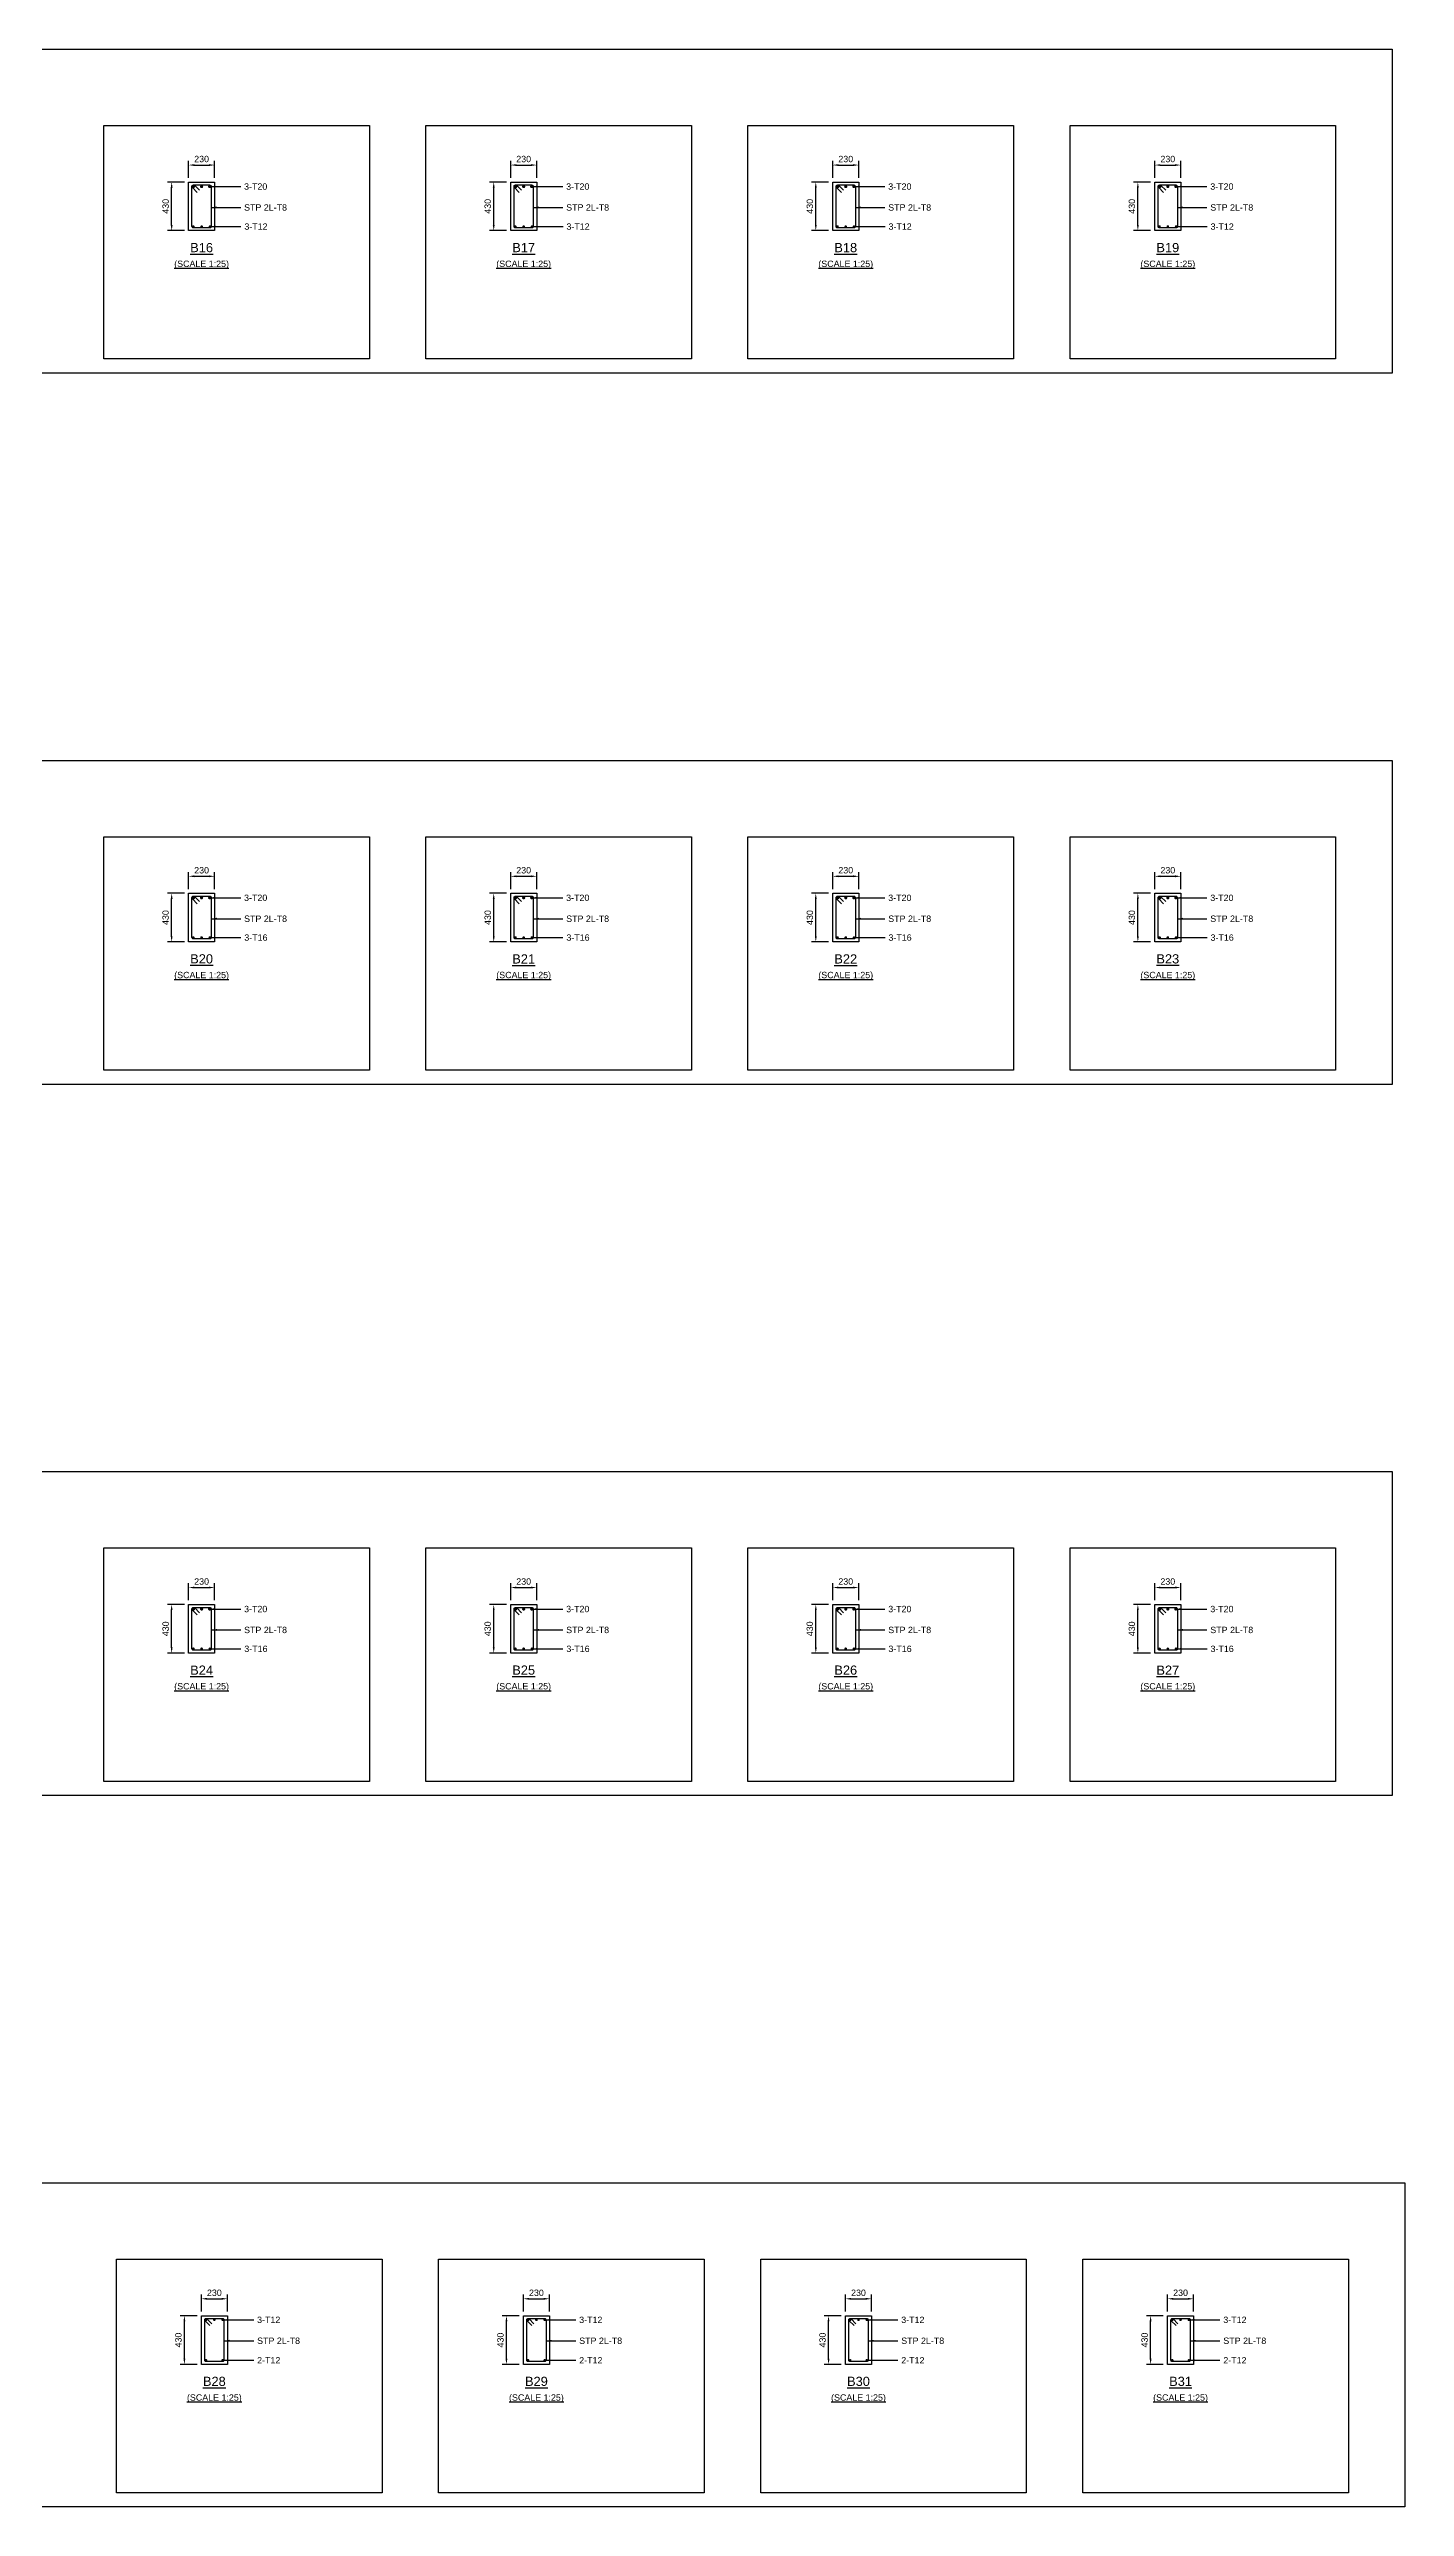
# Model space of a CAD drawing. Header units: inches. Extents: x -2000 to 93976, y -209440 to 3300.
# Drawn here: x 45988 to 93976, y -209440 to -122500 of the extents above; entities that cross this region are included whole.
import ezdxf
from ezdxf.enums import TextEntityAlignment as Align

# ---------------------------------------------------------------- set-up
doc = ezdxf.new("R2010")
doc.units = ezdxf.units.IN
doc.header["$LTSCALE"] = 1000
doc.header["$MEASUREMENT"] = 0
for name, color, linetype in [('Concrete Line', 2, 'Continuous'), ('Dimension', 31, 'Continuous'), ('Labels', 4, 'Continuous'), ('Link', 225, 'Continuous'), ('Reinforcement', 4, 'Continuous'), ('Schedule Border', 60, 'Continuous'), ('Text', 31, 'Continuous')]:
    doc.layers.add(name, color=color, linetype=linetype)
doc.styles.add('SC-SansSerif', font='SansSerif')
doc.dimstyles.new('SCBBSDimStyl', dxfattribs={"dimtxt": 225, "dimasz": 200, "dimexe": 150, "dimexo": 150, "dimgap": 100, "dimtad": 1, "dimtoh": 1, "dimdec": 0, "dimzin": 0, "dimdsep": 46, "dimtxsty": 'SC-SansSerif', "dimcen": 0.09, "dimclrd": 8, "dimclre": 8, "dimclrt": 31, "dimadec": 0, "dimazin": 0, "dimtfac": 1, "dimtdec": 0, "dimtix": 1, "dimtofl": 0, "dimtmove": 0, "dimatfit": 3, "dimfxl": 1, "dimtolj": 1, "dimtzin": 0, "dimarcsym": 0})

# ---------------------------------------------------------------- blocks, each defined once
blk = doc.blocks.new('*D105')
at = {"color": 8, "linetype": 'ByBlock', "lineweight": -2}
for p, q in [((50925, -127050), (50925, -126450)), ((51125, -126600), (51645, -126600)), ((51845, -127050), (51845, -126450))]:
    blk.add_line(p, q, dxfattribs=at)
at = {"color": 8}
for points in [[(50925, -126600), (51125, -126567), (51125, -126633)], [(51845, -126600), (51645, -126633), (51645, -126567)]]:
    blk.add_solid(points, dxfattribs=at)
at = {"layer": 'DEFPOINTS', "color": 31}
for p in [(50925, -126600), (50925, -127200), (51845, -127200)]:
    blk.add_point(p, dxfattribs=at)
at = {"color": 31, "insert": (51385, -126388), "char_height": 225, "attachment_point": 5, "style": 'SC-SansSerif'}
blk.add_mtext('\\A1;230', dxfattribs=at)
blk = doc.blocks.new('*D106')
at = {"color": 8, "linetype": 'ByBlock', "lineweight": -2}
for p, q in [((50775, -127200), (50175, -127200)), ((50325, -128720), (50325, -127400)), ((50775, -128920), (50175, -128920))]:
    blk.add_line(p, q, dxfattribs=at)
at = {"color": 8}
for points in [[(50325, -127200), (50358, -127400), (50292, -127400)], [(50325, -128920), (50292, -128720), (50358, -128720)]]:
    blk.add_solid(points, dxfattribs=at)
at = {"layer": 'DEFPOINTS', "color": 31}
for p in [(50925, -127200), (50325, -128920), (50925, -128920)]:
    blk.add_point(p, dxfattribs=at)
at = {"color": 31, "insert": (50113, -128060), "char_height": 225, "attachment_point": 5, "rotation": 90, "style": 'SC-SansSerif'}
blk.add_mtext('\\A1;430', dxfattribs=at)
blk = doc.blocks.new('*D107')
at = {"color": 8, "linetype": 'ByBlock', "lineweight": -2}
for p, q in [((62325, -127050), (62325, -126450)), ((62525, -126600), (63045, -126600)), ((63245, -127050), (63245, -126450))]:
    blk.add_line(p, q, dxfattribs=at)
at = {"color": 8}
for points in [[(62325, -126600), (62525, -126567), (62525, -126633)], [(63245, -126600), (63045, -126633), (63045, -126567)]]:
    blk.add_solid(points, dxfattribs=at)
at = {"layer": 'DEFPOINTS', "color": 31}
for p in [(62325, -126600), (62325, -127200), (63245, -127200)]:
    blk.add_point(p, dxfattribs=at)
at = {"color": 31, "insert": (62785, -126388), "char_height": 225, "attachment_point": 5, "style": 'SC-SansSerif'}
blk.add_mtext('\\A1;230', dxfattribs=at)
blk = doc.blocks.new('*D108')
at = {"color": 8, "linetype": 'ByBlock', "lineweight": -2}
for p, q in [((62175, -127200), (61575, -127200)), ((61725, -128720), (61725, -127400)), ((62175, -128920), (61575, -128920))]:
    blk.add_line(p, q, dxfattribs=at)
at = {"color": 8}
for points in [[(61725, -127200), (61758, -127400), (61692, -127400)], [(61725, -128920), (61692, -128720), (61758, -128720)]]:
    blk.add_solid(points, dxfattribs=at)
at = {"layer": 'DEFPOINTS', "color": 31}
for p in [(62325, -127200), (61725, -128920), (62325, -128920)]:
    blk.add_point(p, dxfattribs=at)
at = {"color": 31, "insert": (61513, -128060), "char_height": 225, "attachment_point": 5, "rotation": 90, "style": 'SC-SansSerif'}
blk.add_mtext('\\A1;430', dxfattribs=at)
blk = doc.blocks.new('*D109')
at = {"color": 8, "linetype": 'ByBlock', "lineweight": -2}
for p, q in [((73725, -127050), (73725, -126450)), ((73925, -126600), (74445, -126600)), ((74645, -127050), (74645, -126450))]:
    blk.add_line(p, q, dxfattribs=at)
at = {"color": 8}
for points in [[(73725, -126600), (73925, -126567), (73925, -126633)], [(74645, -126600), (74445, -126633), (74445, -126567)]]:
    blk.add_solid(points, dxfattribs=at)
at = {"layer": 'DEFPOINTS', "color": 31}
for p in [(73725, -126600), (73725, -127200), (74645, -127200)]:
    blk.add_point(p, dxfattribs=at)
at = {"color": 31, "insert": (74185, -126388), "char_height": 225, "attachment_point": 5, "style": 'SC-SansSerif'}
blk.add_mtext('\\A1;230', dxfattribs=at)
blk = doc.blocks.new('*D110')
at = {"color": 8, "linetype": 'ByBlock', "lineweight": -2}
for p, q in [((73575, -127200), (72975, -127200)), ((73125, -128720), (73125, -127400)), ((73575, -128920), (72975, -128920))]:
    blk.add_line(p, q, dxfattribs=at)
at = {"color": 8}
for points in [[(73125, -127200), (73158, -127400), (73092, -127400)], [(73125, -128920), (73092, -128720), (73158, -128720)]]:
    blk.add_solid(points, dxfattribs=at)
at = {"layer": 'DEFPOINTS', "color": 31}
for p in [(73725, -127200), (73125, -128920), (73725, -128920)]:
    blk.add_point(p, dxfattribs=at)
at = {"color": 31, "insert": (72913, -128060), "char_height": 225, "attachment_point": 5, "rotation": 90, "style": 'SC-SansSerif'}
blk.add_mtext('\\A1;430', dxfattribs=at)
blk = doc.blocks.new('*D111')
at = {"color": 8, "linetype": 'ByBlock', "lineweight": -2}
for p, q in [((85125, -127050), (85125, -126450)), ((85325, -126600), (85845, -126600)), ((86045, -127050), (86045, -126450))]:
    blk.add_line(p, q, dxfattribs=at)
at = {"color": 8}
for points in [[(85125, -126600), (85325, -126567), (85325, -126633)], [(86045, -126600), (85845, -126633), (85845, -126567)]]:
    blk.add_solid(points, dxfattribs=at)
at = {"layer": 'DEFPOINTS', "color": 31}
for p in [(85125, -126600), (85125, -127200), (86045, -127200)]:
    blk.add_point(p, dxfattribs=at)
at = {"color": 31, "insert": (85585, -126388), "char_height": 225, "attachment_point": 5, "style": 'SC-SansSerif'}
blk.add_mtext('\\A1;230', dxfattribs=at)
blk = doc.blocks.new('*D112')
at = {"color": 8, "linetype": 'ByBlock', "lineweight": -2}
for p, q in [((84975, -127200), (84375, -127200)), ((84525, -128720), (84525, -127400)), ((84975, -128920), (84375, -128920))]:
    blk.add_line(p, q, dxfattribs=at)
at = {"color": 8}
for points in [[(84525, -127200), (84558, -127400), (84492, -127400)], [(84525, -128920), (84492, -128720), (84558, -128720)]]:
    blk.add_solid(points, dxfattribs=at)
at = {"layer": 'DEFPOINTS', "color": 31}
for p in [(85125, -127200), (84525, -128920), (85125, -128920)]:
    blk.add_point(p, dxfattribs=at)
at = {"color": 31, "insert": (84313, -128060), "char_height": 225, "attachment_point": 5, "rotation": 90, "style": 'SC-SansSerif'}
blk.add_mtext('\\A1;430', dxfattribs=at)
blk = doc.blocks.new('*D129')
at = {"color": 8, "linetype": 'ByBlock', "lineweight": -2}
for p, q in [((50925, -152210), (50925, -151610)), ((51125, -151760), (51645, -151760)), ((51845, -152210), (51845, -151610))]:
    blk.add_line(p, q, dxfattribs=at)
at = {"color": 8}
for points in [[(50925, -151760), (51125, -151727), (51125, -151793)], [(51845, -151760), (51645, -151793), (51645, -151727)]]:
    blk.add_solid(points, dxfattribs=at)
at = {"layer": 'DEFPOINTS', "color": 31}
for p in [(50925, -151760), (50925, -152360), (51845, -152360)]:
    blk.add_point(p, dxfattribs=at)
at = {"color": 31, "insert": (51385, -151548), "char_height": 225, "attachment_point": 5, "style": 'SC-SansSerif'}
blk.add_mtext('\\A1;230', dxfattribs=at)
blk = doc.blocks.new('*D130')
at = {"color": 8, "linetype": 'ByBlock', "lineweight": -2}
for p, q in [((50775, -152360), (50175, -152360)), ((50325, -153880), (50325, -152560)), ((50775, -154080), (50175, -154080))]:
    blk.add_line(p, q, dxfattribs=at)
at = {"color": 8}
for points in [[(50325, -152360), (50358, -152560), (50292, -152560)], [(50325, -154080), (50292, -153880), (50358, -153880)]]:
    blk.add_solid(points, dxfattribs=at)
at = {"layer": 'DEFPOINTS', "color": 31}
for p in [(50925, -152360), (50325, -154080), (50925, -154080)]:
    blk.add_point(p, dxfattribs=at)
at = {"color": 31, "insert": (50113, -153220), "char_height": 225, "attachment_point": 5, "rotation": 90, "style": 'SC-SansSerif'}
blk.add_mtext('\\A1;430', dxfattribs=at)
blk = doc.blocks.new('*D131')
at = {"color": 8, "linetype": 'ByBlock', "lineweight": -2}
for p, q in [((62325, -152210), (62325, -151610)), ((62525, -151760), (63045, -151760)), ((63245, -152210), (63245, -151610))]:
    blk.add_line(p, q, dxfattribs=at)
at = {"color": 8}
for points in [[(62325, -151760), (62525, -151727), (62525, -151793)], [(63245, -151760), (63045, -151793), (63045, -151727)]]:
    blk.add_solid(points, dxfattribs=at)
at = {"layer": 'DEFPOINTS', "color": 31}
for p in [(62325, -151760), (62325, -152360), (63245, -152360)]:
    blk.add_point(p, dxfattribs=at)
at = {"color": 31, "insert": (62785, -151548), "char_height": 225, "attachment_point": 5, "style": 'SC-SansSerif'}
blk.add_mtext('\\A1;230', dxfattribs=at)
blk = doc.blocks.new('*D132')
at = {"color": 8, "linetype": 'ByBlock', "lineweight": -2}
for p, q in [((62175, -152360), (61575, -152360)), ((61725, -153880), (61725, -152560)), ((62175, -154080), (61575, -154080))]:
    blk.add_line(p, q, dxfattribs=at)
at = {"color": 8}
for points in [[(61725, -152360), (61758, -152560), (61692, -152560)], [(61725, -154080), (61692, -153880), (61758, -153880)]]:
    blk.add_solid(points, dxfattribs=at)
at = {"layer": 'DEFPOINTS', "color": 31}
for p in [(62325, -152360), (61725, -154080), (62325, -154080)]:
    blk.add_point(p, dxfattribs=at)
at = {"color": 31, "insert": (61513, -153220), "char_height": 225, "attachment_point": 5, "rotation": 90, "style": 'SC-SansSerif'}
blk.add_mtext('\\A1;430', dxfattribs=at)
blk = doc.blocks.new('*D133')
at = {"color": 8, "linetype": 'ByBlock', "lineweight": -2}
for p, q in [((73725, -152210), (73725, -151610)), ((73925, -151760), (74445, -151760)), ((74645, -152210), (74645, -151610))]:
    blk.add_line(p, q, dxfattribs=at)
at = {"color": 8}
for points in [[(73725, -151760), (73925, -151727), (73925, -151793)], [(74645, -151760), (74445, -151793), (74445, -151727)]]:
    blk.add_solid(points, dxfattribs=at)
at = {"layer": 'DEFPOINTS', "color": 31}
for p in [(73725, -151760), (73725, -152360), (74645, -152360)]:
    blk.add_point(p, dxfattribs=at)
at = {"color": 31, "insert": (74185, -151548), "char_height": 225, "attachment_point": 5, "style": 'SC-SansSerif'}
blk.add_mtext('\\A1;230', dxfattribs=at)
blk = doc.blocks.new('*D134')
at = {"color": 8, "linetype": 'ByBlock', "lineweight": -2}
for p, q in [((73575, -152360), (72975, -152360)), ((73125, -153880), (73125, -152560)), ((73575, -154080), (72975, -154080))]:
    blk.add_line(p, q, dxfattribs=at)
at = {"color": 8}
for points in [[(73125, -152360), (73158, -152560), (73092, -152560)], [(73125, -154080), (73092, -153880), (73158, -153880)]]:
    blk.add_solid(points, dxfattribs=at)
at = {"layer": 'DEFPOINTS', "color": 31}
for p in [(73725, -152360), (73125, -154080), (73725, -154080)]:
    blk.add_point(p, dxfattribs=at)
at = {"color": 31, "insert": (72913, -153220), "char_height": 225, "attachment_point": 5, "rotation": 90, "style": 'SC-SansSerif'}
blk.add_mtext('\\A1;430', dxfattribs=at)
blk = doc.blocks.new('*D135')
at = {"color": 8, "linetype": 'ByBlock', "lineweight": -2}
for p, q in [((85125, -152210), (85125, -151610)), ((85325, -151760), (85845, -151760)), ((86045, -152210), (86045, -151610))]:
    blk.add_line(p, q, dxfattribs=at)
at = {"color": 8}
for points in [[(85125, -151760), (85325, -151727), (85325, -151793)], [(86045, -151760), (85845, -151793), (85845, -151727)]]:
    blk.add_solid(points, dxfattribs=at)
at = {"layer": 'DEFPOINTS', "color": 31}
for p in [(85125, -151760), (85125, -152360), (86045, -152360)]:
    blk.add_point(p, dxfattribs=at)
at = {"color": 31, "insert": (85585, -151548), "char_height": 225, "attachment_point": 5, "style": 'SC-SansSerif'}
blk.add_mtext('\\A1;230', dxfattribs=at)
blk = doc.blocks.new('*D136')
at = {"color": 8, "linetype": 'ByBlock', "lineweight": -2}
for p, q in [((84975, -152360), (84375, -152360)), ((84525, -153880), (84525, -152560)), ((84975, -154080), (84375, -154080))]:
    blk.add_line(p, q, dxfattribs=at)
at = {"color": 8}
for points in [[(84525, -152360), (84558, -152560), (84492, -152560)], [(84525, -154080), (84492, -153880), (84558, -153880)]]:
    blk.add_solid(points, dxfattribs=at)
at = {"layer": 'DEFPOINTS', "color": 31}
for p in [(85125, -152360), (84525, -154080), (85125, -154080)]:
    blk.add_point(p, dxfattribs=at)
at = {"color": 31, "insert": (84313, -153220), "char_height": 225, "attachment_point": 5, "rotation": 90, "style": 'SC-SansSerif'}
blk.add_mtext('\\A1;430', dxfattribs=at)
blk = doc.blocks.new('*D159')
at = {"color": 8, "linetype": 'ByBlock', "lineweight": -2}
for p, q in [((50925, -177370), (50925, -176770)), ((51125, -176920), (51645, -176920)), ((51845, -177370), (51845, -176770))]:
    blk.add_line(p, q, dxfattribs=at)
at = {"color": 8}
for points in [[(50925, -176920), (51125, -176887), (51125, -176953)], [(51845, -176920), (51645, -176953), (51645, -176887)]]:
    blk.add_solid(points, dxfattribs=at)
at = {"layer": 'DEFPOINTS', "color": 31}
for p in [(50925, -176920), (50925, -177520), (51845, -177520)]:
    blk.add_point(p, dxfattribs=at)
at = {"color": 31, "insert": (51385, -176708), "char_height": 225, "attachment_point": 5, "style": 'SC-SansSerif'}
blk.add_mtext('\\A1;230', dxfattribs=at)
blk = doc.blocks.new('*D160')
at = {"color": 8, "linetype": 'ByBlock', "lineweight": -2}
for p, q in [((50775, -177520), (50175, -177520)), ((50325, -179040), (50325, -177720)), ((50775, -179240), (50175, -179240))]:
    blk.add_line(p, q, dxfattribs=at)
at = {"color": 8}
for points in [[(50325, -177520), (50358, -177720), (50292, -177720)], [(50325, -179240), (50292, -179040), (50358, -179040)]]:
    blk.add_solid(points, dxfattribs=at)
at = {"layer": 'DEFPOINTS', "color": 31}
for p in [(50925, -177520), (50325, -179240), (50925, -179240)]:
    blk.add_point(p, dxfattribs=at)
at = {"color": 31, "insert": (50113, -178380), "char_height": 225, "attachment_point": 5, "rotation": 90, "style": 'SC-SansSerif'}
blk.add_mtext('\\A1;430', dxfattribs=at)
blk = doc.blocks.new('*D161')
at = {"color": 8, "linetype": 'ByBlock', "lineweight": -2}
for p, q in [((62325, -177370), (62325, -176770)), ((62525, -176920), (63045, -176920)), ((63245, -177370), (63245, -176770))]:
    blk.add_line(p, q, dxfattribs=at)
at = {"color": 8}
for points in [[(62325, -176920), (62525, -176887), (62525, -176953)], [(63245, -176920), (63045, -176953), (63045, -176887)]]:
    blk.add_solid(points, dxfattribs=at)
at = {"layer": 'DEFPOINTS', "color": 31}
for p in [(62325, -176920), (62325, -177520), (63245, -177520)]:
    blk.add_point(p, dxfattribs=at)
at = {"color": 31, "insert": (62785, -176708), "char_height": 225, "attachment_point": 5, "style": 'SC-SansSerif'}
blk.add_mtext('\\A1;230', dxfattribs=at)
blk = doc.blocks.new('*D162')
at = {"color": 8, "linetype": 'ByBlock', "lineweight": -2}
for p, q in [((62175, -177520), (61575, -177520)), ((61725, -179040), (61725, -177720)), ((62175, -179240), (61575, -179240))]:
    blk.add_line(p, q, dxfattribs=at)
at = {"color": 8}
for points in [[(61725, -177520), (61758, -177720), (61692, -177720)], [(61725, -179240), (61692, -179040), (61758, -179040)]]:
    blk.add_solid(points, dxfattribs=at)
at = {"layer": 'DEFPOINTS', "color": 31}
for p in [(62325, -177520), (61725, -179240), (62325, -179240)]:
    blk.add_point(p, dxfattribs=at)
at = {"color": 31, "insert": (61513, -178380), "char_height": 225, "attachment_point": 5, "rotation": 90, "style": 'SC-SansSerif'}
blk.add_mtext('\\A1;430', dxfattribs=at)
blk = doc.blocks.new('*D163')
at = {"color": 8, "linetype": 'ByBlock', "lineweight": -2}
for p, q in [((73725, -177370), (73725, -176770)), ((73925, -176920), (74445, -176920)), ((74645, -177370), (74645, -176770))]:
    blk.add_line(p, q, dxfattribs=at)
at = {"color": 8}
for points in [[(73725, -176920), (73925, -176887), (73925, -176953)], [(74645, -176920), (74445, -176953), (74445, -176887)]]:
    blk.add_solid(points, dxfattribs=at)
at = {"layer": 'DEFPOINTS', "color": 31}
for p in [(73725, -176920), (73725, -177520), (74645, -177520)]:
    blk.add_point(p, dxfattribs=at)
at = {"color": 31, "insert": (74185, -176708), "char_height": 225, "attachment_point": 5, "style": 'SC-SansSerif'}
blk.add_mtext('\\A1;230', dxfattribs=at)
blk = doc.blocks.new('*D164')
at = {"color": 8, "linetype": 'ByBlock', "lineweight": -2}
for p, q in [((73575, -177520), (72975, -177520)), ((73125, -179040), (73125, -177720)), ((73575, -179240), (72975, -179240))]:
    blk.add_line(p, q, dxfattribs=at)
at = {"color": 8}
for points in [[(73125, -177520), (73158, -177720), (73092, -177720)], [(73125, -179240), (73092, -179040), (73158, -179040)]]:
    blk.add_solid(points, dxfattribs=at)
at = {"layer": 'DEFPOINTS', "color": 31}
for p in [(73725, -177520), (73125, -179240), (73725, -179240)]:
    blk.add_point(p, dxfattribs=at)
at = {"color": 31, "insert": (72913, -178380), "char_height": 225, "attachment_point": 5, "rotation": 90, "style": 'SC-SansSerif'}
blk.add_mtext('\\A1;430', dxfattribs=at)
blk = doc.blocks.new('*D165')
at = {"color": 8, "linetype": 'ByBlock', "lineweight": -2}
for p, q in [((85125, -177370), (85125, -176770)), ((85325, -176920), (85845, -176920)), ((86045, -177370), (86045, -176770))]:
    blk.add_line(p, q, dxfattribs=at)
at = {"color": 8}
for points in [[(85125, -176920), (85325, -176887), (85325, -176953)], [(86045, -176920), (85845, -176953), (85845, -176887)]]:
    blk.add_solid(points, dxfattribs=at)
at = {"layer": 'DEFPOINTS', "color": 31}
for p in [(85125, -176920), (85125, -177520), (86045, -177520)]:
    blk.add_point(p, dxfattribs=at)
at = {"color": 31, "insert": (85585, -176708), "char_height": 225, "attachment_point": 5, "style": 'SC-SansSerif'}
blk.add_mtext('\\A1;230', dxfattribs=at)
blk = doc.blocks.new('*D166')
at = {"color": 8, "linetype": 'ByBlock', "lineweight": -2}
for p, q in [((84975, -177520), (84375, -177520)), ((84525, -179040), (84525, -177720)), ((84975, -179240), (84375, -179240))]:
    blk.add_line(p, q, dxfattribs=at)
at = {"color": 8}
for points in [[(84525, -177520), (84558, -177720), (84492, -177720)], [(84525, -179240), (84492, -179040), (84558, -179040)]]:
    blk.add_solid(points, dxfattribs=at)
at = {"layer": 'DEFPOINTS', "color": 31}
for p in [(85125, -177520), (84525, -179240), (85125, -179240)]:
    blk.add_point(p, dxfattribs=at)
at = {"color": 31, "insert": (84313, -178380), "char_height": 225, "attachment_point": 5, "rotation": 90, "style": 'SC-SansSerif'}
blk.add_mtext('\\A1;430', dxfattribs=at)
blk = doc.blocks.new('*D183')
at = {"color": 8, "linetype": 'ByBlock', "lineweight": -2}
for p, q in [((51376, -202530), (51376, -201930)), ((51576, -202080), (52096, -202080)), ((52296, -202530), (52296, -201930))]:
    blk.add_line(p, q, dxfattribs=at)
at = {"color": 8}
for points in [[(51376, -202080), (51576, -202047), (51576, -202113)], [(52296, -202080), (52096, -202113), (52096, -202047)]]:
    blk.add_solid(points, dxfattribs=at)
at = {"layer": 'DEFPOINTS', "color": 31}
for p in [(51376, -202080), (51376, -202680), (52296, -202680)]:
    blk.add_point(p, dxfattribs=at)
at = {"color": 31, "insert": (51836, -201868), "char_height": 225, "attachment_point": 5, "style": 'SC-SansSerif'}
blk.add_mtext('\\A1;230', dxfattribs=at)
blk = doc.blocks.new('*D184')
at = {"color": 8, "linetype": 'ByBlock', "lineweight": -2}
for p, q in [((51226, -202680), (50626, -202680)), ((50776, -204200), (50776, -202880)), ((51226, -204400), (50626, -204400))]:
    blk.add_line(p, q, dxfattribs=at)
at = {"color": 8}
for points in [[(50776, -202680), (50809, -202880), (50743, -202880)], [(50776, -204400), (50743, -204200), (50809, -204200)]]:
    blk.add_solid(points, dxfattribs=at)
at = {"layer": 'DEFPOINTS', "color": 31}
for p in [(51376, -202680), (50776, -204400), (51376, -204400)]:
    blk.add_point(p, dxfattribs=at)
at = {"color": 31, "insert": (50564, -203540), "char_height": 225, "attachment_point": 5, "rotation": 90, "style": 'SC-SansSerif'}
blk.add_mtext('\\A1;430', dxfattribs=at)
blk = doc.blocks.new('*D185')
at = {"color": 8, "linetype": 'ByBlock', "lineweight": -2}
for p, q in [((62776, -202530), (62776, -201930)), ((62976, -202080), (63496, -202080)), ((63696, -202530), (63696, -201930))]:
    blk.add_line(p, q, dxfattribs=at)
at = {"color": 8}
for points in [[(62776, -202080), (62976, -202047), (62976, -202113)], [(63696, -202080), (63496, -202113), (63496, -202047)]]:
    blk.add_solid(points, dxfattribs=at)
at = {"layer": 'DEFPOINTS', "color": 31}
for p in [(62776, -202080), (62776, -202680), (63696, -202680)]:
    blk.add_point(p, dxfattribs=at)
at = {"color": 31, "insert": (63236, -201868), "char_height": 225, "attachment_point": 5, "style": 'SC-SansSerif'}
blk.add_mtext('\\A1;230', dxfattribs=at)
blk = doc.blocks.new('*D186')
at = {"color": 8, "linetype": 'ByBlock', "lineweight": -2}
for p, q in [((62626, -202680), (62026, -202680)), ((62176, -204200), (62176, -202880)), ((62626, -204400), (62026, -204400))]:
    blk.add_line(p, q, dxfattribs=at)
at = {"color": 8}
for points in [[(62176, -202680), (62209, -202880), (62143, -202880)], [(62176, -204400), (62143, -204200), (62209, -204200)]]:
    blk.add_solid(points, dxfattribs=at)
at = {"layer": 'DEFPOINTS', "color": 31}
for p in [(62776, -202680), (62176, -204400), (62776, -204400)]:
    blk.add_point(p, dxfattribs=at)
at = {"color": 31, "insert": (61964, -203540), "char_height": 225, "attachment_point": 5, "rotation": 90, "style": 'SC-SansSerif'}
blk.add_mtext('\\A1;430', dxfattribs=at)
blk = doc.blocks.new('*D187')
at = {"color": 8, "linetype": 'ByBlock', "lineweight": -2}
for p, q in [((74176, -202530), (74176, -201930)), ((74376, -202080), (74896, -202080)), ((75096, -202530), (75096, -201930))]:
    blk.add_line(p, q, dxfattribs=at)
at = {"color": 8}
for points in [[(74176, -202080), (74376, -202047), (74376, -202113)], [(75096, -202080), (74896, -202113), (74896, -202047)]]:
    blk.add_solid(points, dxfattribs=at)
at = {"layer": 'DEFPOINTS', "color": 31}
for p in [(74176, -202080), (74176, -202680), (75096, -202680)]:
    blk.add_point(p, dxfattribs=at)
at = {"color": 31, "insert": (74636, -201868), "char_height": 225, "attachment_point": 5, "style": 'SC-SansSerif'}
blk.add_mtext('\\A1;230', dxfattribs=at)
blk = doc.blocks.new('*D188')
at = {"color": 8, "linetype": 'ByBlock', "lineweight": -2}
for p, q in [((74026, -202680), (73426, -202680)), ((73576, -204200), (73576, -202880)), ((74026, -204400), (73426, -204400))]:
    blk.add_line(p, q, dxfattribs=at)
at = {"color": 8}
for points in [[(73576, -202680), (73609, -202880), (73543, -202880)], [(73576, -204400), (73543, -204200), (73609, -204200)]]:
    blk.add_solid(points, dxfattribs=at)
at = {"layer": 'DEFPOINTS', "color": 31}
for p in [(74176, -202680), (73576, -204400), (74176, -204400)]:
    blk.add_point(p, dxfattribs=at)
at = {"color": 31, "insert": (73364, -203540), "char_height": 225, "attachment_point": 5, "rotation": 90, "style": 'SC-SansSerif'}
blk.add_mtext('\\A1;430', dxfattribs=at)
blk = doc.blocks.new('*D189')
at = {"color": 8, "linetype": 'ByBlock', "lineweight": -2}
for p, q in [((85576, -202530), (85576, -201930)), ((85776, -202080), (86296, -202080)), ((86496, -202530), (86496, -201930))]:
    blk.add_line(p, q, dxfattribs=at)
at = {"color": 8}
for points in [[(85576, -202080), (85776, -202047), (85776, -202113)], [(86496, -202080), (86296, -202113), (86296, -202047)]]:
    blk.add_solid(points, dxfattribs=at)
at = {"layer": 'DEFPOINTS', "color": 31}
for p in [(85576, -202080), (85576, -202680), (86496, -202680)]:
    blk.add_point(p, dxfattribs=at)
at = {"color": 31, "insert": (86036, -201868), "char_height": 225, "attachment_point": 5, "style": 'SC-SansSerif'}
blk.add_mtext('\\A1;230', dxfattribs=at)
blk = doc.blocks.new('*D190')
at = {"color": 8, "linetype": 'ByBlock', "lineweight": -2}
for p, q in [((85426, -202680), (84826, -202680)), ((84976, -204200), (84976, -202880)), ((85426, -204400), (84826, -204400))]:
    blk.add_line(p, q, dxfattribs=at)
at = {"color": 8}
for points in [[(84976, -202680), (85009, -202880), (84943, -202880)], [(84976, -204400), (84943, -204200), (85009, -204200)]]:
    blk.add_solid(points, dxfattribs=at)
at = {"layer": 'DEFPOINTS', "color": 31}
for p in [(85576, -202680), (84976, -204400), (85576, -204400)]:
    blk.add_point(p, dxfattribs=at)
at = {"color": 31, "insert": (84764, -203540), "char_height": 225, "attachment_point": 5, "rotation": 90, "style": 'SC-SansSerif'}
blk.add_mtext('\\A1;430', dxfattribs=at)

msp = doc.modelspace()

# ---------------------------------------------------------------- linework, layer by layer
at = {"layer": 'Concrete Line'}
for points in [[(50925, -127200), (51845, -127200), (51845, -128920), (50925, -128920)], [(62325, -127200), (63245, -127200), (63245, -128920), (62325, -128920)], [(73725, -127200), (74645, -127200), (74645, -128920), (73725, -128920)], [(85125, -127200), (86045, -127200), (86045, -128920), (85125, -128920)], [(50925, -152360), (51845, -152360), (51845, -154080), (50925, -154080)], [(62325, -152360), (63245, -152360), (63245, -154080), (62325, -154080)], [(73725, -152360), (74645, -152360), (74645, -154080), (73725, -154080)], [(85125, -152360), (86045, -152360), (86045, -154080), (85125, -154080)], [(50925, -177520), (51845, -177520), (51845, -179240), (50925, -179240)], [(62325, -177520), (63245, -177520), (63245, -179240), (62325, -179240)], [(73725, -177520), (74645, -177520), (74645, -179240), (73725, -179240)], [(85125, -177520), (86045, -177520), (86045, -179240), (85125, -179240)], [(51376, -202680), (52296, -202680), (52296, -204400), (51376, -204400)], [(62776, -202680), (63696, -202680), (63696, -204400), (62776, -204400)], [(74176, -202680), (75096, -202680), (75096, -204400), (74176, -204400)], [(85576, -202680), (86496, -202680), (86496, -204400), (85576, -204400)]]:
    msp.add_lwpolyline(points, close=True, dxfattribs=at)
at = {"layer": 'Link'}
for points in [[(51230.4, -127569.8), (51061.3, -127399.5, -0.6669025), (51101, -127304), (51669, -127304, -0.4142136), (51725, -127360), (51725, -128776, -0.4142136), (51679, -128822), (51091, -128822, -0.4142136), (51045, -128776), (51045, -127360, -0.6694563), (51140.7, -127320.5), (51309.9, -127490.8)], [(62630.4, -127569.8), (62461.3, -127399.5, -0.6669025), (62501, -127304), (63069, -127304, -0.4142136), (63125, -127360), (63125, -128776, -0.4142136), (63079, -128822), (62491, -128822, -0.4142136), (62445, -128776), (62445, -127360, -0.6694563), (62540.7, -127320.5), (62709.9, -127490.8)], [(74030.4, -127569.8), (73861.3, -127399.5, -0.6669025), (73901, -127304), (74469, -127304, -0.4142136), (74525, -127360), (74525, -128776, -0.4142136), (74479, -128822), (73891, -128822, -0.4142136), (73845, -128776), (73845, -127360, -0.6694563), (73940.7, -127320.5), (74109.9, -127490.8)], [(85430.4, -127569.8), (85261.3, -127399.5, -0.6669025), (85301, -127304), (85869, -127304, -0.4142136), (85925, -127360), (85925, -128776, -0.4142136), (85879, -128822), (85291, -128822, -0.4142136), (85245, -128776), (85245, -127360, -0.6694563), (85340.7, -127320.5), (85509.9, -127490.8)], [(51230.5, -152729.7), (51061.3, -152559.5, -0.6671518), (51101, -152464), (51669, -152464, -0.4142136), (51725, -152520), (51725, -153928, -0.4142136), (51677, -153976), (51093, -153976, -0.4142136), (51045, -153928), (51045, -152520, -0.6692064), (51140.7, -152480.5), (51309.9, -152650.7)], [(62630.5, -152729.7), (62461.3, -152559.5, -0.6671518), (62501, -152464), (63069, -152464, -0.4142136), (63125, -152520), (63125, -153928, -0.4142136), (63077, -153976), (62493, -153976, -0.4142136), (62445, -153928), (62445, -152520, -0.6692064), (62540.7, -152480.5), (62709.9, -152650.7)], [(74030.5, -152729.7), (73861.3, -152559.5, -0.6671518), (73901, -152464), (74469, -152464, -0.4142136), (74525, -152520), (74525, -153928, -0.4142136), (74477, -153976), (73893, -153976, -0.4142136), (73845, -153928), (73845, -152520, -0.6692064), (73940.7, -152480.5), (74109.9, -152650.7)], [(85430.5, -152729.7), (85261.3, -152559.5, -0.6671518), (85301, -152464), (85869, -152464, -0.4142136), (85925, -152520), (85925, -153928, -0.4142136), (85877, -153976), (85293, -153976, -0.4142136), (85245, -153928), (85245, -152520, -0.6692064), (85340.7, -152480.5), (85509.9, -152650.7)], [(51230.5, -177889.7), (51061.3, -177719.5, -0.6671518), (51101, -177624), (51669, -177624, -0.4142136), (51725, -177680), (51725, -179088, -0.4142136), (51677, -179136), (51093, -179136, -0.4142136), (51045, -179088), (51045, -177680, -0.6692064), (51140.7, -177640.5), (51309.9, -177810.7)], [(62630.5, -177889.7), (62461.3, -177719.5, -0.6671518), (62501, -177624), (63069, -177624, -0.4142136), (63125, -177680), (63125, -179088, -0.4142136), (63077, -179136), (62493, -179136, -0.4142136), (62445, -179088), (62445, -177680, -0.6692064), (62540.7, -177640.5), (62709.9, -177810.7)], [(74030.5, -177889.7), (73861.3, -177719.5, -0.6671518), (73901, -177624), (74469, -177624, -0.4142136), (74525, -177680), (74525, -179088, -0.4142136), (74477, -179136), (73893, -179136, -0.4142136), (73845, -179088), (73845, -177680, -0.6692064), (73940.7, -177640.5), (74109.9, -177810.7)], [(85430.5, -177889.7), (85261.3, -177719.5, -0.6671518), (85301, -177624), (85869, -177624, -0.4142136), (85925, -177680), (85925, -179088, -0.4142136), (85877, -179136), (85293, -179136, -0.4142136), (85245, -179088), (85245, -177680, -0.6692064), (85340.7, -177640.5), (85509.9, -177810.7)], [(51679.2, -203026.2), (51509.5, -202856.5, -0.6681786), (51542, -202778), (52130, -202778, -0.4142136), (52176, -202824), (52176, -204256, -0.4142136), (52130, -204302), (51542, -204302, -0.4142136), (51496, -204256), (51496, -202824, -0.6681786), (51574.5, -202791.5), (51744.2, -202961.2)], [(63079.2, -203026.2), (62909.5, -202856.5, -0.6681786), (62942, -202778), (63530, -202778, -0.4142136), (63576, -202824), (63576, -204256, -0.4142136), (63530, -204302), (62942, -204302, -0.4142136), (62896, -204256), (62896, -202824, -0.6681786), (62974.5, -202791.5), (63144.2, -202961.2)], [(74479.2, -203026.2), (74309.5, -202856.5, -0.6681786), (74342, -202778), (74930, -202778, -0.4142136), (74976, -202824), (74976, -204256, -0.4142136), (74930, -204302), (74342, -204302, -0.4142136), (74296, -204256), (74296, -202824, -0.6681786), (74374.5, -202791.5), (74544.2, -202961.2)], [(85879.2, -203026.2), (85709.5, -202856.5, -0.6681786), (85742, -202778), (86330, -202778, -0.4142136), (86376, -202824), (86376, -204256, -0.4142136), (86330, -204302), (85742, -204302, -0.4142136), (85696, -204256), (85696, -202824, -0.6681786), (85774.5, -202791.5), (85944.2, -202961.2)]]:
    msp.add_lwpolyline(points, format="xyb", dxfattribs=at)
at = {"layer": 'Reinforcement'}
for points, const_width in [([(51073, -127360, 1), (51129, -127360, 1)], 56), ([(51357, -127360, 1), (51413, -127360, 1)], 56), ([(51641, -127360, 1), (51697, -127360, 1)], 56), ([(62473, -127360, 1), (62529, -127360, 1)], 56), ([(62757, -127360, 1), (62813, -127360, 1)], 56), ([(63041, -127360, 1), (63097, -127360, 1)], 56), ([(73873, -127360, 1), (73929, -127360, 1)], 56), ([(74157, -127360, 1), (74213, -127360, 1)], 56), ([(74441, -127360, 1), (74497, -127360, 1)], 56), ([(85273, -127360, 1), (85329, -127360, 1)], 56), ([(85557, -127360, 1), (85613, -127360, 1)], 56), ([(85841, -127360, 1), (85897, -127360, 1)], 56), ([(51068, -128776, 1), (51114, -128776, 1)], 46), ([(51362, -128776, 1), (51408, -128776, 1)], 46), ([(51656, -128776, 1), (51702, -128776, 1)], 46), ([(62468, -128776, 1), (62514, -128776, 1)], 46), ([(62762, -128776, 1), (62808, -128776, 1)], 46), ([(63056, -128776, 1), (63102, -128776, 1)], 46), ([(73868, -128776, 1), (73914, -128776, 1)], 46), ([(74162, -128776, 1), (74208, -128776, 1)], 46), ([(74456, -128776, 1), (74502, -128776, 1)], 46), ([(85268, -128776, 1), (85314, -128776, 1)], 46), ([(85562, -128776, 1), (85608, -128776, 1)], 46), ([(85856, -128776, 1), (85902, -128776, 1)], 46), ([(51073, -152520, 1), (51129, -152520, 1)], 56), ([(51357, -152520, 1), (51413, -152520, 1)], 56), ([(51641, -152520, 1), (51697, -152520, 1)], 56), ([(62473, -152520, 1), (62529, -152520, 1)], 56), ([(62757, -152520, 1), (62813, -152520, 1)], 56), ([(63041, -152520, 1), (63097, -152520, 1)], 56), ([(73873, -152520, 1), (73929, -152520, 1)], 56), ([(74157, -152520, 1), (74213, -152520, 1)], 56), ([(74441, -152520, 1), (74497, -152520, 1)], 56), ([(85273, -152520, 1), (85329, -152520, 1)], 56), ([(85557, -152520, 1), (85613, -152520, 1)], 56), ([(85841, -152520, 1), (85897, -152520, 1)], 56), ([(51069, -153928, 1), (51117, -153928, 1)], 48), ([(51361, -153928, 1), (51409, -153928, 1)], 48), ([(51653, -153928, 1), (51701, -153928, 1)], 48), ([(62469, -153928, 1), (62517, -153928, 1)], 48), ([(62761, -153928, 1), (62809, -153928, 1)], 48), ([(63053, -153928, 1), (63101, -153928, 1)], 48), ([(73869, -153928, 1), (73917, -153928, 1)], 48), ([(74161, -153928, 1), (74209, -153928, 1)], 48), ([(74453, -153928, 1), (74501, -153928, 1)], 48), ([(85269, -153928, 1), (85317, -153928, 1)], 48), ([(85561, -153928, 1), (85609, -153928, 1)], 48), ([(85853, -153928, 1), (85901, -153928, 1)], 48), ([(51073, -177680, 1), (51129, -177680, 1)], 56), ([(51357, -177680, 1), (51413, -177680, 1)], 56), ([(51641, -177680, 1), (51697, -177680, 1)], 56), ([(62473, -177680, 1), (62529, -177680, 1)], 56), ([(62757, -177680, 1), (62813, -177680, 1)], 56), ([(63041, -177680, 1), (63097, -177680, 1)], 56), ([(73873, -177680, 1), (73929, -177680, 1)], 56), ([(74157, -177680, 1), (74213, -177680, 1)], 56), ([(74441, -177680, 1), (74497, -177680, 1)], 56), ([(85273, -177680, 1), (85329, -177680, 1)], 56), ([(85557, -177680, 1), (85613, -177680, 1)], 56), ([(85841, -177680, 1), (85897, -177680, 1)], 56), ([(51069, -179088, 1), (51117, -179088, 1)], 48), ([(51361, -179088, 1), (51409, -179088, 1)], 48), ([(51653, -179088, 1), (51701, -179088, 1)], 48), ([(62469, -179088, 1), (62517, -179088, 1)], 48), ([(62761, -179088, 1), (62809, -179088, 1)], 48), ([(63053, -179088, 1), (63101, -179088, 1)], 48), ([(73869, -179088, 1), (73917, -179088, 1)], 48), ([(74161, -179088, 1), (74209, -179088, 1)], 48), ([(74453, -179088, 1), (74501, -179088, 1)], 48), ([(85269, -179088, 1), (85317, -179088, 1)], 48), ([(85561, -179088, 1), (85609, -179088, 1)], 48), ([(85853, -179088, 1), (85901, -179088, 1)], 48), ([(51519, -202824, 1), (51565, -202824, 1)], 46), ([(51813, -202824, 1), (51859, -202824, 1)], 46), ([(52107, -202824, 1), (52153, -202824, 1)], 46), ([(62919, -202824, 1), (62965, -202824, 1)], 46), ([(63213, -202824, 1), (63259, -202824, 1)], 46), ([(63507, -202824, 1), (63553, -202824, 1)], 46), ([(74319, -202824, 1), (74365, -202824, 1)], 46), ([(74613, -202824, 1), (74659, -202824, 1)], 46), ([(74907, -202824, 1), (74953, -202824, 1)], 46), ([(85719, -202824, 1), (85765, -202824, 1)], 46), ([(86013, -202824, 1), (86059, -202824, 1)], 46), ([(86307, -202824, 1), (86353, -202824, 1)], 46), ([(51519, -204256, 1), (51565, -204256, 1)], 46), ([(52107, -204256, 1), (52153, -204256, 1)], 46), ([(62919, -204256, 1), (62965, -204256, 1)], 46), ([(63507, -204256, 1), (63553, -204256, 1)], 46), ([(74319, -204256, 1), (74365, -204256, 1)], 46), ([(74907, -204256, 1), (74953, -204256, 1)], 46), ([(85719, -204256, 1), (85765, -204256, 1)], 46), ([(86307, -204256, 1), (86353, -204256, 1)], 46)]:
    msp.add_lwpolyline(points, format="xyb", close=True, dxfattribs=dict(at, const_width=const_width))
at = {"layer": 'Schedule Border'}
for points in [[(-2000, -122500), (93525, -122500), (93525, -133960), (-2000, -133960)], [(47925, -125200), (57325, -125200), (57325, -133460), (47925, -133460)], [(59325, -125200), (68725, -125200), (68725, -133460), (59325, -133460)], [(70725, -125200), (80125, -125200), (80125, -133460), (70725, -133460)], [(82125, -125200), (91525, -125200), (91525, -133460), (82125, -133460)], [(-2000, -147660), (93525, -147660), (93525, -159120), (-2000, -159120)], [(47925, -150360), (57325, -150360), (57325, -158620), (47925, -158620)], [(59325, -150360), (68725, -150360), (68725, -158620), (59325, -158620)], [(70725, -150360), (80125, -150360), (80125, -158620), (70725, -158620)], [(82125, -150360), (91525, -150360), (91525, -158620), (82125, -158620)], [(-2000, -172820), (93525, -172820), (93525, -184280), (-2000, -184280)], [(47925, -175520), (57325, -175520), (57325, -183780), (47925, -183780)], [(59325, -175520), (68725, -175520), (68725, -183780), (59325, -183780)], [(70725, -175520), (80125, -175520), (80125, -183780), (70725, -183780)], [(82125, -175520), (91525, -175520), (91525, -183780), (82125, -183780)], [(-2000, -197980), (93976, -197980), (93976, -209440), (-2000, -209440)], [(48376, -200680), (57776, -200680), (57776, -208940), (48376, -208940)], [(59776, -200680), (69176, -200680), (69176, -208940), (59776, -208940)], [(71176, -200680), (80576, -200680), (80576, -208940), (71176, -208940)], [(82576, -200680), (91976, -200680), (91976, -208940), (82576, -208940)]]:
    msp.add_lwpolyline(points, close=True, dxfattribs=at)

# ---------------------------------------------------------------- texts
at = {"layer": 'Labels', "style": 'SC-SansSerif'}
for s, p in [('%%uB16', (51385, -129520)), ('%%uB17', (62785, -129520)), ('%%uB18', (74185, -129520)), ('%%uB19', (85585, -129520)), ('%%uB20', (51385, -154680)), ('%%uB21', (62785, -154680)), ('%%uB22', (74185, -154680)), ('%%uB23', (85585, -154680)), ('%%uB24', (51385, -179840)), ('%%uB25', (62785, -179840)), ('%%uB26', (74185, -179840)), ('%%uB27', (85585, -179840)), ('%%uB28', (51836, -205000)), ('%%uB29', (63236, -205000)), ('%%uB30', (74636, -205000)), ('%%uB31', (86036, -205000))]:
    msp.add_text(s, height=325, dxfattribs=at).set_placement(p, align=Align.MIDDLE)
at = {"layer": 'Text', "style": 'SC-SansSerif'}
for s, p in [('3-T20', (52889, -127360)), ('3-T20', (64289, -127360)), ('3-T20', (75689, -127360)), ('3-T20', (87089, -127360)), ('STP 2L-T8', (52889, -128100)), ('3-T12', (52899, -128776)), ('STP 2L-T8', (64289, -128100)), ('3-T12', (64299, -128776)), ('STP 2L-T8', (75689, -128100)), ('3-T12', (75699, -128776)), ('STP 2L-T8', (87089, -128100)), ('3-T12', (87099, -128776)), ('3-T20', (52889, -152520)), ('3-T20', (64289, -152520)), ('3-T20', (75689, -152520)), ('3-T20', (87089, -152520)), ('STP 2L-T8', (52889, -153260)), ('3-T16', (52897, -153928)), ('STP 2L-T8', (64289, -153260)), ('3-T16', (64297, -153928)), ('STP 2L-T8', (75689, -153260)), ('3-T16', (75697, -153928)), ('STP 2L-T8', (87089, -153260)), ('3-T16', (87097, -153928)), ('3-T20', (52889, -177680)), ('3-T20', (64289, -177680)), ('3-T20', (75689, -177680)), ('3-T20', (87089, -177680)), ('STP 2L-T8', (52889, -178420)), ('3-T16', (52897, -179088)), ('STP 2L-T8', (64289, -178420)), ('3-T16', (64297, -179088)), ('STP 2L-T8', (75689, -178420)), ('3-T16', (75697, -179088)), ('STP 2L-T8', (87089, -178420)), ('3-T16', (87097, -179088)), ('3-T12', (53350, -202824)), ('3-T12', (64750, -202824)), ('3-T12', (76150, -202824)), ('3-T12', (87550, -202824)), ('STP 2L-T8', (53350, -203564)), ('2-T12', (53350, -204256)), ('STP 2L-T8', (64750, -203564)), ('2-T12', (64750, -204256)), ('STP 2L-T8', (76150, -203564)), ('2-T12', (76150, -204256)), ('STP 2L-T8', (87550, -203564)), ('2-T12', (87550, -204256))]:
    msp.add_text(s, height=225, dxfattribs=at).set_placement(p, align=Align.MIDDLE_LEFT)
for p in [(51385, -130120), (62785, -130120), (74185, -130120), (85585, -130120), (51385, -155280), (62785, -155280), (74185, -155280), (85585, -155280), (51385, -180440), (62785, -180440), (74185, -180440), (85585, -180440), (51836, -205600), (63236, -205600), (74636, -205600), (86036, -205600)]:
    msp.add_text('%%u(SCALE 1:25)', height=225, dxfattribs=at).set_placement(p, align=Align.MIDDLE)

# ---------------------------------------------------------------- dimensions: what is measured, and where the dimension line sits
at = {"layer": 'Dimension'}
for base, p1, p2, angle, text, picture, middle in [((51845, -126600), (50925, -127200), (51845, -127200), 0, '230', '*D105', (51385, -126600)), ((63245, -126600), (62325, -127200), (63245, -127200), 0, '230', '*D107', (62785, -126600)), ((74645, -126600), (73725, -127200), (74645, -127200), 0, '230', '*D109', (74185, -126600)), ((86045, -126600), (85125, -127200), (86045, -127200), 0, '230', '*D111', (85585, -126600)), ((50325, -127200), (50925, -128920), (50925, -127200), 90, '430', '*D106', (50325, -128060)), ((61725, -127200), (62325, -128920), (62325, -127200), 90, '430', '*D108', (61725, -128060)), ((73125, -127200), (73725, -128920), (73725, -127200), 90, '430', '*D110', (73125, -128060)), ((84525, -127200), (85125, -128920), (85125, -127200), 90, '430', '*D112', (84525, -128060)), ((51845, -151760), (50925, -152360), (51845, -152360), 0, '230', '*D129', (51385, -151760)), ((63245, -151760), (62325, -152360), (63245, -152360), 0, '230', '*D131', (62785, -151760)), ((74645, -151760), (73725, -152360), (74645, -152360), 0, '230', '*D133', (74185, -151760)), ((86045, -151760), (85125, -152360), (86045, -152360), 0, '230', '*D135', (85585, -151760)), ((50325, -152360), (50925, -154080), (50925, -152360), 90, '430', '*D130', (50325, -153220)), ((61725, -152360), (62325, -154080), (62325, -152360), 90, '430', '*D132', (61725, -153220)), ((73125, -152360), (73725, -154080), (73725, -152360), 90, '430', '*D134', (73125, -153220)), ((84525, -152360), (85125, -154080), (85125, -152360), 90, '430', '*D136', (84525, -153220)), ((51845, -176920), (50925, -177520), (51845, -177520), 0, '230', '*D159', (51385, -176920)), ((63245, -176920), (62325, -177520), (63245, -177520), 0, '230', '*D161', (62785, -176920)), ((74645, -176920), (73725, -177520), (74645, -177520), 0, '230', '*D163', (74185, -176920)), ((86045, -176920), (85125, -177520), (86045, -177520), 0, '230', '*D165', (85585, -176920)), ((50325, -177520), (50925, -179240), (50925, -177520), 90, '430', '*D160', (50325, -178380)), ((61725, -177520), (62325, -179240), (62325, -177520), 90, '430', '*D162', (61725, -178380)), ((73125, -177520), (73725, -179240), (73725, -177520), 90, '430', '*D164', (73125, -178380)), ((84525, -177520), (85125, -179240), (85125, -177520), 90, '430', '*D166', (84525, -178380)), ((52296, -202080), (51376, -202680), (52296, -202680), 0, '230', '*D183', (51836, -202080)), ((63696, -202080), (62776, -202680), (63696, -202680), 0, '230', '*D185', (63236, -202080)), ((75096, -202080), (74176, -202680), (75096, -202680), 0, '230', '*D187', (74636, -202080)), ((86496, -202080), (85576, -202680), (86496, -202680), 0, '230', '*D189', (86036, -202080)), ((50776, -202680), (51376, -204400), (51376, -202680), 90, '430', '*D184', (50776, -203540)), ((62176, -202680), (62776, -204400), (62776, -202680), 90, '430', '*D186', (62176, -203540)), ((73576, -202680), (74176, -204400), (74176, -202680), 90, '430', '*D188', (73576, -203540)), ((84976, -202680), (85576, -204400), (85576, -202680), 90, '430', '*D190', (84976, -203540))]:
    dim = msp.add_linear_dim(base=base, p1=p1, p2=p2, angle=angle, text=text, dimstyle='SCBBSDimStyl', override={"dimjust": 0}, dxfattribs=at)
    dim.commit()
    dim.dimension.update_dxf_attribs({"geometry": picture, "text_midpoint": middle, "dimtype": 129})

# ---------------------------------------------------------------- leaders
at = {"layer": 'Dimension', "color": 8}
for points in [[(51669, -127360), (52169, -127360), (52769, -127360)], [(63069, -127360), (63569, -127360), (64169, -127360)], [(74469, -127360), (74969, -127360), (75569, -127360)], [(85869, -127360), (86369, -127360), (86969, -127360)], [(51725, -128100), (52769, -128100)], [(63125, -128100), (64169, -128100)], [(74525, -128100), (75569, -128100)], [(85925, -128100), (86969, -128100)], [(51679, -128776), (52179, -128776), (52779, -128776)], [(63079, -128776), (63579, -128776), (64179, -128776)], [(74479, -128776), (74979, -128776), (75579, -128776)], [(85879, -128776), (86379, -128776), (86979, -128776)], [(51669, -152520), (52169, -152520), (52769, -152520)], [(63069, -152520), (63569, -152520), (64169, -152520)], [(74469, -152520), (74969, -152520), (75569, -152520)], [(85869, -152520), (86369, -152520), (86969, -152520)], [(51725, -153260), (52769, -153260)], [(63125, -153260), (64169, -153260)], [(74525, -153260), (75569, -153260)], [(85925, -153260), (86969, -153260)], [(51677, -153928), (52177, -153928), (52777, -153928)], [(63077, -153928), (63577, -153928), (64177, -153928)], [(74477, -153928), (74977, -153928), (75577, -153928)], [(85877, -153928), (86377, -153928), (86977, -153928)], [(51669, -177680), (52169, -177680), (52769, -177680)], [(63069, -177680), (63569, -177680), (64169, -177680)], [(74469, -177680), (74969, -177680), (75569, -177680)], [(85869, -177680), (86369, -177680), (86969, -177680)], [(51677, -179088), (52177, -179088), (52777, -179088)], [(51725, -178420), (52769, -178420)], [(63077, -179088), (63577, -179088), (64177, -179088)], [(63125, -178420), (64169, -178420)], [(74477, -179088), (74977, -179088), (75577, -179088)], [(74525, -178420), (75569, -178420)], [(85877, -179088), (86377, -179088), (86977, -179088)], [(85925, -178420), (86969, -178420)], [(52130, -202824), (52630, -202824), (53230, -202824)], [(63530, -202824), (64030, -202824), (64630, -202824)], [(74930, -202824), (75430, -202824), (76030, -202824)], [(86330, -202824), (86830, -202824), (87430, -202824)], [(52130, -204256), (52630, -204256), (53230, -204256)], [(52176, -203564), (53230, -203564)], [(63530, -204256), (64030, -204256), (64630, -204256)], [(63576, -203564), (64630, -203564)], [(74930, -204256), (75430, -204256), (76030, -204256)], [(74976, -203564), (76030, -203564)], [(86330, -204256), (86830, -204256), (87430, -204256)], [(86376, -203564), (87430, -203564)]]:
    msp.add_leader(points, dimstyle='SCBBSDimStyl', dxfattribs=at)

doc.saveas('drawing.dxf')
